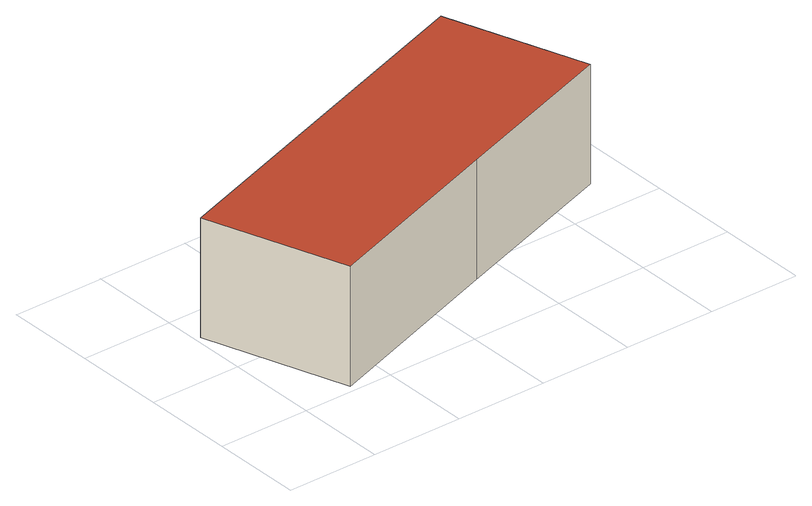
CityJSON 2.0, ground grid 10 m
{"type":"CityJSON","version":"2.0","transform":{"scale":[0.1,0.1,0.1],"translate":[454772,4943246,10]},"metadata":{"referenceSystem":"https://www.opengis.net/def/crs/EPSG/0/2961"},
"CityObjects":{
"building1":{"type":"Building","attributes":{"ADDDATE":1340662784,"FCODE":"BLDG","MODDATE":-1038930944,"SACC":"IN","SOURCE":"GISS_LEGACY","Shape__Area":1348.56,"Shape__Length":163.69,"rf_extrusion_mode":"standard","rf_force_lod11":false,"rf_h_ground":10.91,"rf_h_pc_98p":0,"rf_h_roof_50p":23.77,"rf_h_roof_70p":23.81,"rf_h_roof_max":23.91,"rf_h_roof_min":23.67,"rf_is_glass_roof":false,"rf_nodata_frac":0.00439,"rf_nodata_r":0,"rf_pc_select":"PREFERRED_AND_LATEST","rf_pc_year":2026,"rf_pointcloud_unusable":false,"rf_pt_density":14.43,"rf_ridgelines":0,"rf_rmse_lod22":0.718,"rf_roof_planes":2,"rf_roof_type":"slanted","rf_success":true,"rf_t_run":226,"rf_volume_lod22":8773.81},"children":["building1-1"]},
"building1-1":{"type":"BuildingPart","parents":["building1"],"geometry":[{"type":"Solid","lod":"2.2","boundaries":[[[[0,1,2,3,4,5]],[[6,1,0,7]],[[7,0,5,8]],[[8,5,4,9]],[[9,4,3,10]],[[10,3,2,11]],[[11,2,1,6]],[[11,6,7,8,9,10]]]],"semantics":{"surfaces":[{"type":"GroundSurface"},{"type":"WallSurface","on_footprint_edge":true},{"type":"RoofSurface","rf_azimuth":238.4,"rf_h_roof_50p":23.77,"rf_h_roof_70p":23.77,"rf_h_roof_max":23.78,"rf_h_roof_min":23.77,"rf_slope":0}],"values":[[0,1,1,1,1,1,1,2]]}}]}
},
"vertices":[
[6,162,9],[270,253,9],[403,299,9],[456,146,9],[268,81,9],[59,8,9],[270,253,138],[6,162,138],[59,8,138],[268,81,138],[456,146,138],[403,299,138]
]}
